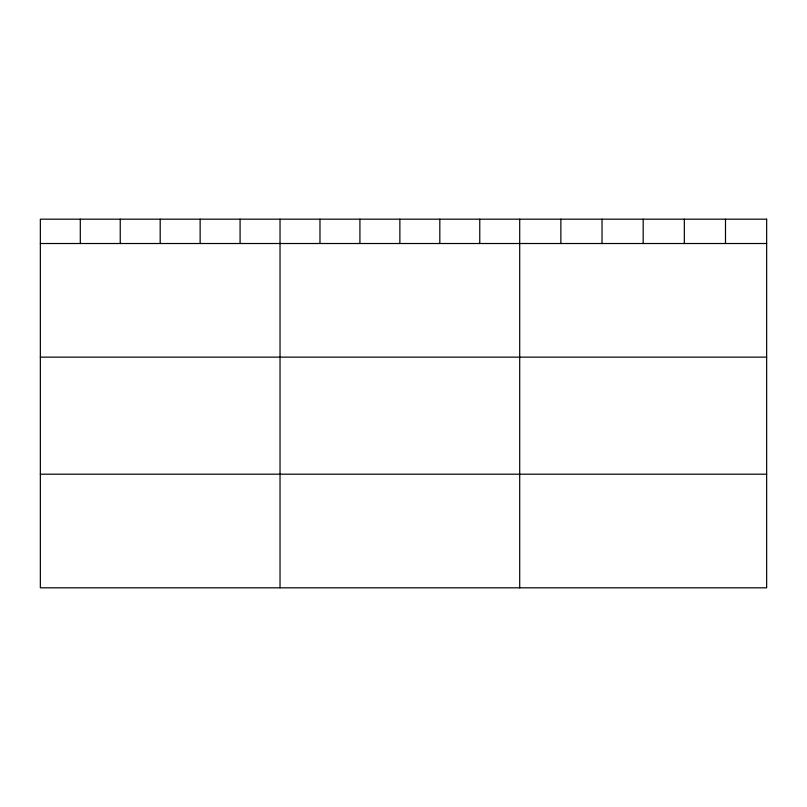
<?xml version="1.0" encoding="UTF-8"?>
<svg xmlns="http://www.w3.org/2000/svg" width="807" height="807" viewBox="0 0 807 807"><rect width="100%" height="100%" fill="white"/><g stroke="black" fill="none" stroke-linecap="round" stroke-linejoin="round"><path stroke-width="1.21" d="M40.35 243.512L766.65 243.512M40.35 357.138L766.65 357.138M40.35 474.193L766.65 474.193M725.493 219.181L725.493 243.512M684.336 219.181L684.336 243.512M643.179 219.181L643.179 243.512M602.022 219.181L602.022 243.512M560.865 219.181L560.865 243.512M519.708 219.181L519.708 587.819M479.762 219.181L479.762 243.512M439.815 219.181L439.815 243.512M399.868 219.181L399.868 243.512M359.922 219.181L359.922 243.512M319.976 219.181L319.976 243.512M280.029 219.181L280.029 587.819M240.083 219.181L240.083 243.512M200.136 219.181L200.136 243.512M160.19 219.181L160.19 243.512M120.243 219.181L120.243 243.512M80.296 219.181L80.296 243.512M766.65 219.181L40.35 219.181L40.35 587.819L766.65 587.819L766.65 219.181"/></g></svg>
